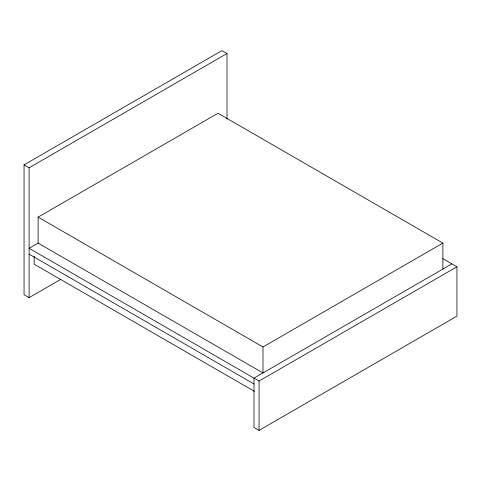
<?xml version="1.0" encoding="UTF-8"?>
<svg xmlns="http://www.w3.org/2000/svg" width="481" height="481" viewBox="0 0 481 481"><rect width="100%" height="100%" fill="white"/><g stroke="black" fill="none" stroke-linecap="round" stroke-linejoin="round"><path stroke-width="0.72" d="M60.901 279.275L29.113 297.631L24.05 294.709L24.05 164.869L221.945 50.613L227.008 53.535L227.008 119.126M24.05 164.869L29.113 167.791L227.008 53.535M38.107 217.129L262.987 346.963L262.987 372.931L38.107 243.097L38.107 217.129L218.013 113.263L442.893 243.097L442.893 269.065M38.191 243.043L29.113 248.292L259.055 381.048L456.95 266.793L456.95 316.131L259.055 430.387L253.992 427.465L253.992 378.126L451.887 263.871M262.987 346.963L442.893 243.097M442.791 258.616L456.95 266.793M29.113 254.13L253.992 383.97M254.503 391.402L34.169 264.195L34.169 256.259M259.055 381.048L259.055 430.387M29.113 167.791L29.113 297.631"/></g></svg>
